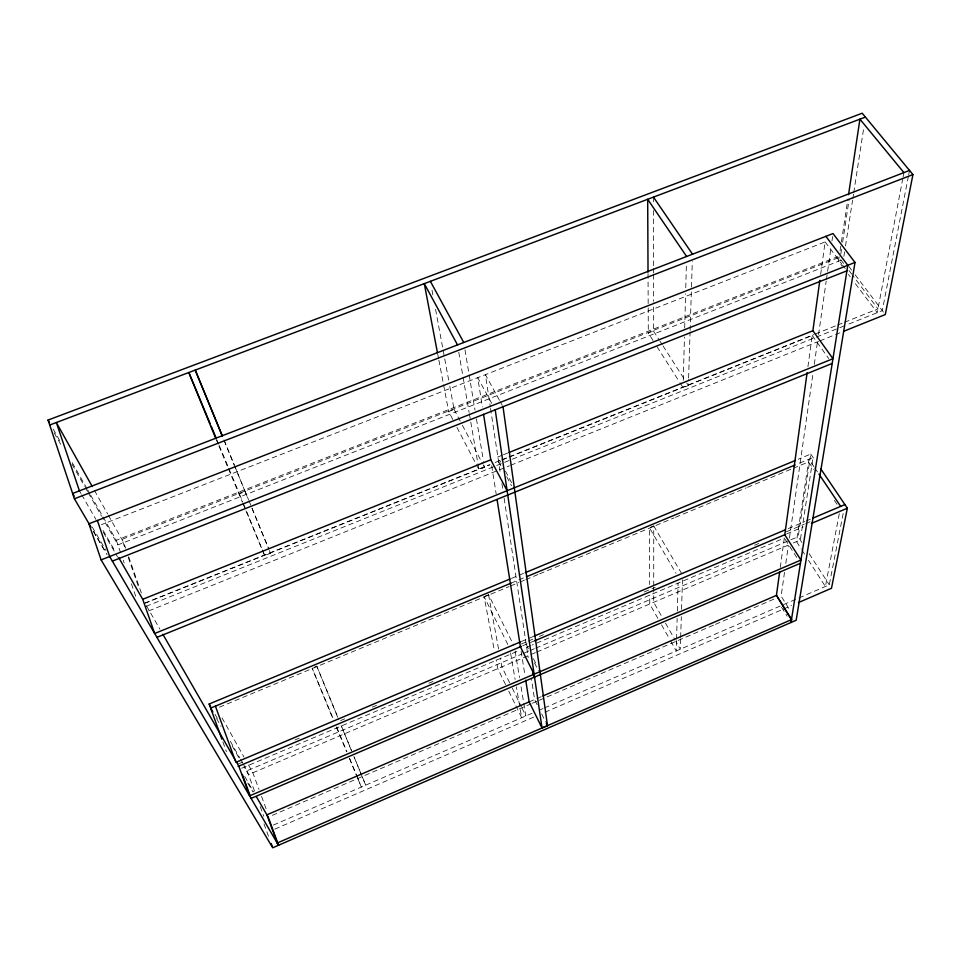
<?xml version="1.0" encoding="UTF-8"?>
<svg xmlns="http://www.w3.org/2000/svg" width="961" height="961" viewBox="0 0 961 961"><rect width="100%" height="100%" fill="white"/><g stroke="black" fill="none" stroke-linecap="round" stroke-linejoin="round"><path stroke-width="0.72" stroke-dasharray="4.8 3.6" d="M653.72 587.339L653.72 602.319L661.841 616.65M653.72 585.838L653.732 525.931L649.432 527.721L649.672 584.552M683.295 380.208L684.448 336.975M684.688 328.037L685.613 293.754M685.77 287.783L686.406 263.939M676.544 640.627L676.256 650.957L670.37 640.519M676.58 639.149L677.145 618.488M677.337 611.112L678.094 583.063M679.932 382.694L683.091 387.655L688.388 385.541L688.569 379.571M688.617 378.069L690.082 331.809M690.13 330.32L691.439 288.528M691.488 287.039L692.292 261.668M680.616 638.873L680.292 649.216L675.859 641.395M680.664 637.395L681.325 616.698M681.553 609.31L682.502 579.747M780.272 567.458L784.32 538.052L532.19 645.011M807.925 366.718L812.225 335.485L498.543 461.376L501.954 467.779M820.634 274.486L825.115 241.932L101.458 524.658M784.524 572.312L781.113 596.084L790.615 611.352M785.798 563.398L788.344 545.572M789.413 538.136L813.018 373.228M814.291 364.315L817.691 340.542M818.544 334.596L826.208 281.105M826.412 279.627L831.097 246.941M831.95 240.995L832.586 236.538M839.169 256.815L838.497 261.26L842.1 266.041M840.058 250.905L841.175 243.505M841.404 242.016L847.878 199.095M840.815 254.088L841.716 248.166M842.617 242.232L849.152 199.227M801.918 542.472L798.183 536.682L810.76 454.048L798.279 459.238M843.89 256.359L844.575 251.914M845.488 245.98L852.587 200.056M852.827 198.579L853.512 194.134M853.74 192.656L863.591 128.954M902.799 178.506L877.249 312.625L853.824 281.573M903.076 177.028L903.917 172.608M839.289 513.654L825.391 586.51L808.525 560.323M908.409 176.271L882.294 310.607L846.617 324.938M908.686 174.818L909.538 170.433M799.011 597.91L829.283 584.829L843.482 511.877M273.38 825.055L532.07 713.266M540.322 709.698L543.073 708.509M544.455 707.921L797.63 598.511M274.87 829.103L533.896 717.026M544.923 712.257L781.894 609.73M783.275 609.13L791.54 605.55M529.163 701.878L541.439 696.593M272.347 815.324L531.073 703.812M532.442 703.224L537.956 700.845M539.325 700.257L714.107 624.926M715.477 624.338L776.032 598.235M241.704 768.235L519.517 650.381M530.808 645.588L526.676 647.342L528.634 651.234M243.433 764.355L247.073 770.77L521.943 654.021M523.325 653.432L534.364 648.747M535.745 648.158L798.183 536.682M535.445 652.615L248.503 774.638L244.046 766.818M536.815 652.026L787.9 545.259M793.414 542.917L800.309 539.986L813.09 457.508L796.465 464.415M521.367 641.528L533.811 636.266M788.212 528.586L804.813 521.559M806.195 520.97L810.339 519.216M238.46 763.851L242.604 762.097M295.039 739.886L299.183 738.132M340.59 720.594L344.723 718.84M372.327 707.152L376.472 705.398M428.918 683.187L433.051 681.433M521.379 644.014L526.904 641.684M528.286 641.095L533.799 638.765M539.325 636.422L543.458 634.668M644.206 591.988L655.246 587.315M754.613 545.223L758.758 543.47M786.362 531.781L804.297 524.189M805.678 523.601L811.204 521.258M522.7 645.792L533.751 641.119M786.566 533.956L803.144 526.94M314.451 667.15L316.782 666.189L338.692 719.381M485.185 596.084L488.536 594.691L513.703 645.251M219.42 707.164L509.126 586.558M510.507 585.982L518.82 582.522M520.213 581.946L524.37 580.204M525.751 579.627L538.232 574.438M539.614 573.861L674.069 517.883M675.463 517.306L746.156 487.876M747.538 487.299L791.9 468.836M793.281 468.259L808.525 461.917L813.523 469.34M511.348 578.45L523.817 573.261M511.18 583.099L525.319 577.213M502.038 455.286L497.882 456.955L500.621 462.085M503.432 454.721L507.588 453.051M144.258 603.292L489.533 464.74M495.107 462.505L500.669 460.271M502.062 459.706L507.636 457.472M509.03 456.907L813.931 334.56M815.324 334.008L836.202 325.623M837.596 325.07L843.169 322.836M844.551 322.271L877.97 308.865L852.647 275.375M145.003 603.256L490.074 464.776M262.377 550.064L264.683 555.59L270.509 553.248L268.239 547.722M456.931 427.393L478.938 469.593L484.488 467.37L483.515 461.496M146.036 606.367L845.224 325.491M148.727 610.896L509.354 465.809M510.735 465.244L818.448 341.443M819.841 340.891L842.124 331.929M90.61 495.023L116.293 540.262L837.8 256.671M219.3 445.604L239.433 493.858L245.115 491.624L248.503 499.84M452.799 419.476L448.679 411.56L454.097 409.434L449.183 382.934M653.048 340.506L648.303 333.059L653.48 331.016L653.48 302.751M840.959 260.287L117.903 544.911L102.334 517.547M848.851 266.473L851.566 270.053M855.182 274.822L883.784 312.577M843.602 263.41L839.073 257.428L121.927 539.409L124.846 547.746M849.019 270.582L851.734 274.173M825.115 241.932L841.692 263.891M842.569 265.044L845.187 268.515M848.407 274.402L850.209 276.792M812.225 335.485L828.73 358.573M810.76 454.048L814.76 459.983M813.943 466.674L808.934 459.226L796.489 541.608L801.306 549.091M814.784 467.911L818.123 472.884M834.352 500.309L837.68 505.27M809.162 553.68L829.283 584.829M802.099 550.341L804.513 554.077M653.48 331.016L659.03 339.689M659.823 340.927L662.213 344.651M663.006 345.888L685.998 381.817M686.803 383.055L688.388 385.541M785.125 539.313L798.026 559.47M657 346.705L679.139 381.457M781.557 607.196L787.083 616.121M93.325 531.073L105.434 551.722M93.469 531.541L107.103 554.797M653.732 525.931L681.902 574.041M92.328 527.157L105.962 550.473M650.165 528.994L676.039 573.357M103.055 530.4L115.032 551.194M146.492 605.838L159.886 629.119M244.719 776.452L253.5 791.72M79.439 490.855L80.928 493.449M81.685 494.747L95.896 519.408M103.38 532.382L117.602 557.044M247.782 782.987L252.983 792.008M54.164 432.846L62.309 447.177M71.955 464.127L84.544 486.278M85.289 487.575L87.511 491.491M88.256 492.789L101.602 516.249M216.585 718.552L221.042 726.384M232.166 745.952L238.845 757.688M665.529 623.16L675.127 640.098M53.191 429.111L61.264 443.333M72.267 462.721L86.934 488.56M87.679 489.858L89.878 493.738M214.988 714.275L218.64 720.69M230.304 741.231L239.782 757.929M240.514 759.214L242.701 763.07M657.865 618.343L649.756 604.001L649.72 595.027M661.54 624.866L669.637 639.221M94.43 490.41L107.608 513.907M108.341 515.204L123.729 542.617L125.711 548.287M222.027 717.903L244.034 757.112M248.443 764.956L252.839 772.8L258.989 789.449M499.492 400.317L485.425 374.646L490.326 406.983M500.2 401.602L502.315 405.458M491.72 403.38L477.737 377.649L482.386 406.996M505.414 471.082L511.576 482.65M506.735 476.752L511.516 485.725M454.097 409.434L461.7 423.921M462.385 425.23L482.41 463.418M483.107 464.74L484.488 467.37M526.232 644.387L528.85 649.588M533.427 658.681L536.694 665.18M534.496 662.91L538.412 670.694M507.828 644.507L484.068 596.553L494.435 650.981M537.151 704.761L534.568 699.548L531.505 679.247M541.68 713.891L545.548 721.711M509.666 682.79L501.894 666.886L500.261 658.045M512.261 688.1L521.33 706.671M521.979 707.993L525.859 715.945L520.73 684.953M505.546 684.556L497.798 668.628L496.116 659.799M508.765 691.199L515.228 704.473M515.877 705.806L521.691 717.759L516.381 686.815M216.994 440.078L218.724 444.222M332.806 717.711L312.121 668.123L332.83 718.648M336.83 727.345L346.933 751.85M215.672 438.264L227.781 467.25M228.358 468.632L242.196 501.762M242.773 503.144L261.8 548.683L243.361 503.456M336.218 726.852L346.501 751.478M349.36 758.313L357.36 777.461M357.924 778.83L361.36 787.035L356.915 776.212M251.89 508.057L268.816 549.139M269.38 550.509L270.509 553.248M351.402 750.457L341.143 725.519M354.261 757.4L365.697 785.161L353.876 756.379M223.973 439.874L234.184 464.764M234.76 466.145L248.37 499.324M248.947 500.705L267.675 546.341M341.503 726.228L351.63 750.901M224.141 440.522L245.115 491.624M316.782 666.189L337.743 717.242M349.708 758.613L356.363 774.854M239.433 493.858L242.797 502.086M262.437 550.1L264.683 555.59M261.548 796.381L266.665 810.255M247.073 770.77L254.617 791.311M260.227 806.591L263.794 816.321M263.963 823.865L268.599 836.526M222.868 741.904L226.436 751.766M128.69 556.779L142.072 595.027M128.245 557.464L138.925 588.012M116.293 540.262L121.278 554.629M123.2 560.179L124.161 562.954M131.393 583.771L136.21 597.658M437.748 354.213L438.588 358.621M438.865 360.099L448.679 411.56M488.536 594.691L498.627 649.204M432.006 290.162L433.099 296.06M435.549 309.31L448.919 381.457M510.567 652.927L515.108 679.451M458.781 352.243L462.818 375.715M463.07 377.18L469.112 412.389M469.364 413.855L477.677 462.265M477.929 463.731L478.938 469.593M515.096 651.005L519.505 677.577M464.992 349.852L468.884 373.349M469.136 374.826L474.986 410.083M476.44 418.888L483.275 460.019M491.696 465.689L496.14 493.666M521.126 651.246L525.03 675.835M490.542 408.449L500.333 473.172M501.894 483.515L502.783 489.413M504.129 498.266L528.214 657.492M648.038 273.609L648.182 306.307M648.194 307.784L648.303 333.059M653.468 197.113L653.468 203.071M653.468 210.507L653.48 267.038M653.48 268.527L653.48 272.996M653.48 274.486L653.48 301.261"/><path stroke-width="1.44" d="M779.671 571.867L776.428 595.388L791.48 619.653M807.108 372.676L784.777 534.809L800.945 560.059L249.62 795.864L238.821 766.205L162.865 634.296M118.768 557.692L142.721 599.292L154.673 633.479L832.959 358.705L812.886 330.704L819.817 280.408M848.539 194.663L859.927 119.176L903.917 172.608M791.023 622.488L847.806 265.284L825.883 236.346M791.107 622.416L791.552 619.617L776.5 595.364L542.821 695.992M855.014 262.437L796.164 620.253L272.72 847.782L101.109 559.903L88.917 523.793L833.007 233.571L855.014 262.437L101.109 559.903M91.055 527.193L74.405 498.795L48.05 420.065L862.209 113.218L912.95 174.566L885.285 314.559L843.518 331.365M820.622 468.656L847.35 508.201L831.493 588.264L798.435 602.571M525.715 680.184L529.163 701.878L266.906 814.82L277.285 842.989L791.552 619.617M251.109 798.399L800.441 563.254M235.889 762.373L520.333 641.972M534.136 636.122L785.449 529.751M813.066 518.063L844.911 504.585M238.112 766.422L521.318 646.381M534.484 640.891L785.185 534.544M811.432 523.421L847.35 508.201M221.847 739.093L209.162 704.005L509.955 579.027M525.211 572.696L795.504 460.391M511.18 583.099L210.651 708.125L212.874 712.029M526.412 576.768L795.095 464.992M156.931 637.347L832.214 363.426M142.721 599.292L490.771 459.802L483.551 414.323M508.982 452.499L812.886 330.704M112.353 561.128L846.929 270.822M909.538 170.433L72.628 493.486L74.141 496.08M74.405 498.795L912.95 174.566M49.708 425.026L865.417 117.098M653.468 197.113L692.533 254.209M686.61 256.491L647.69 199.299L648.026 272.119M818.964 474.121L840.683 506.375M277.285 842.989L278.57 845.187L268.215 817.102L256.431 796.813M278.51 845.26L109.674 556.527L97.361 520.502M48.05 420.065L49.516 422.648M209.162 704.005L210.615 706.563M92.232 486.494L56.327 422.528L79.439 490.855M430.372 281.333L463.767 342.5M457.532 344.915L424.294 283.627L437.459 352.747M490.771 459.802L507.12 490.699M534.112 674.19L520.43 646.849L497.077 499.564M532.586 673.18L534.532 677.073M546.196 723.02L547.482 725.627M529.163 701.878L542.028 727.994M210.099 423.537L188.812 372.52L215.672 438.264M211.24 426.3L215.841 437.327M222.267 435.717L195.227 370.093L222.435 436.378M271.182 843.554L272.203 846.377M242.376 774.458L250.076 795.576M215.42 706.131L235.373 760.968M495.215 409.818L542.028 728.042L547.494 725.663L503.011 406.743"/></g></svg>
